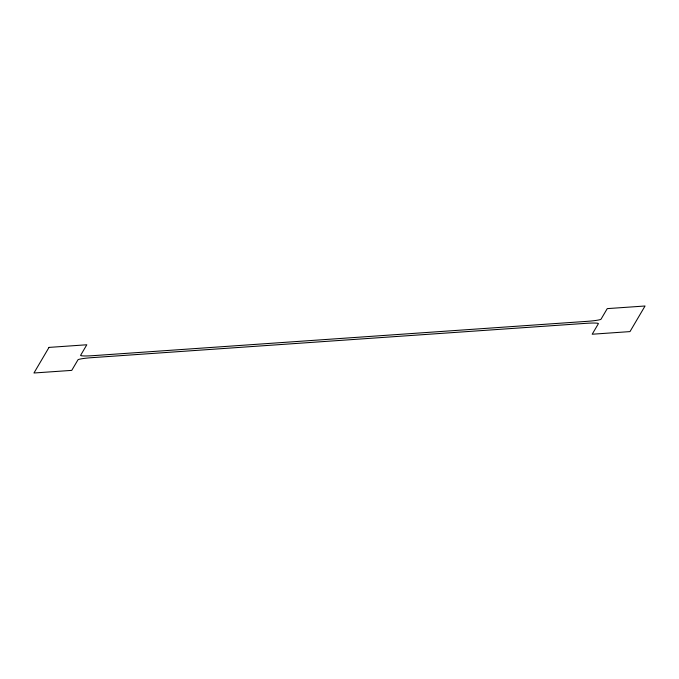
<?xml version="1.0" encoding="UTF-8"?>
<svg xmlns="http://www.w3.org/2000/svg" width="679" height="679" viewBox="0 0 679 679"><rect width="100%" height="100%" fill="white"/><g stroke="black" fill="none" stroke-linecap="round" stroke-linejoin="round"><path stroke-width="1.02" d="M49.015 347.402L33.95 373L71.753 370.378L77.966 359.819A13.156 1.188 -4.3 0 1 91.792 357.663L586.036 323.331A13.156 1.188 -4.3 0 1 598.394 323.671L592.19 334.229L629.985 331.598L645.05 306L607.247 308.622L601.034 319.181A13.156 1.188 -4.3 0 1 587.208 321.337L92.964 355.669A13.156 1.188 -4.3 0 1 80.606 355.329L86.81 344.771L49.015 347.402"/></g></svg>
